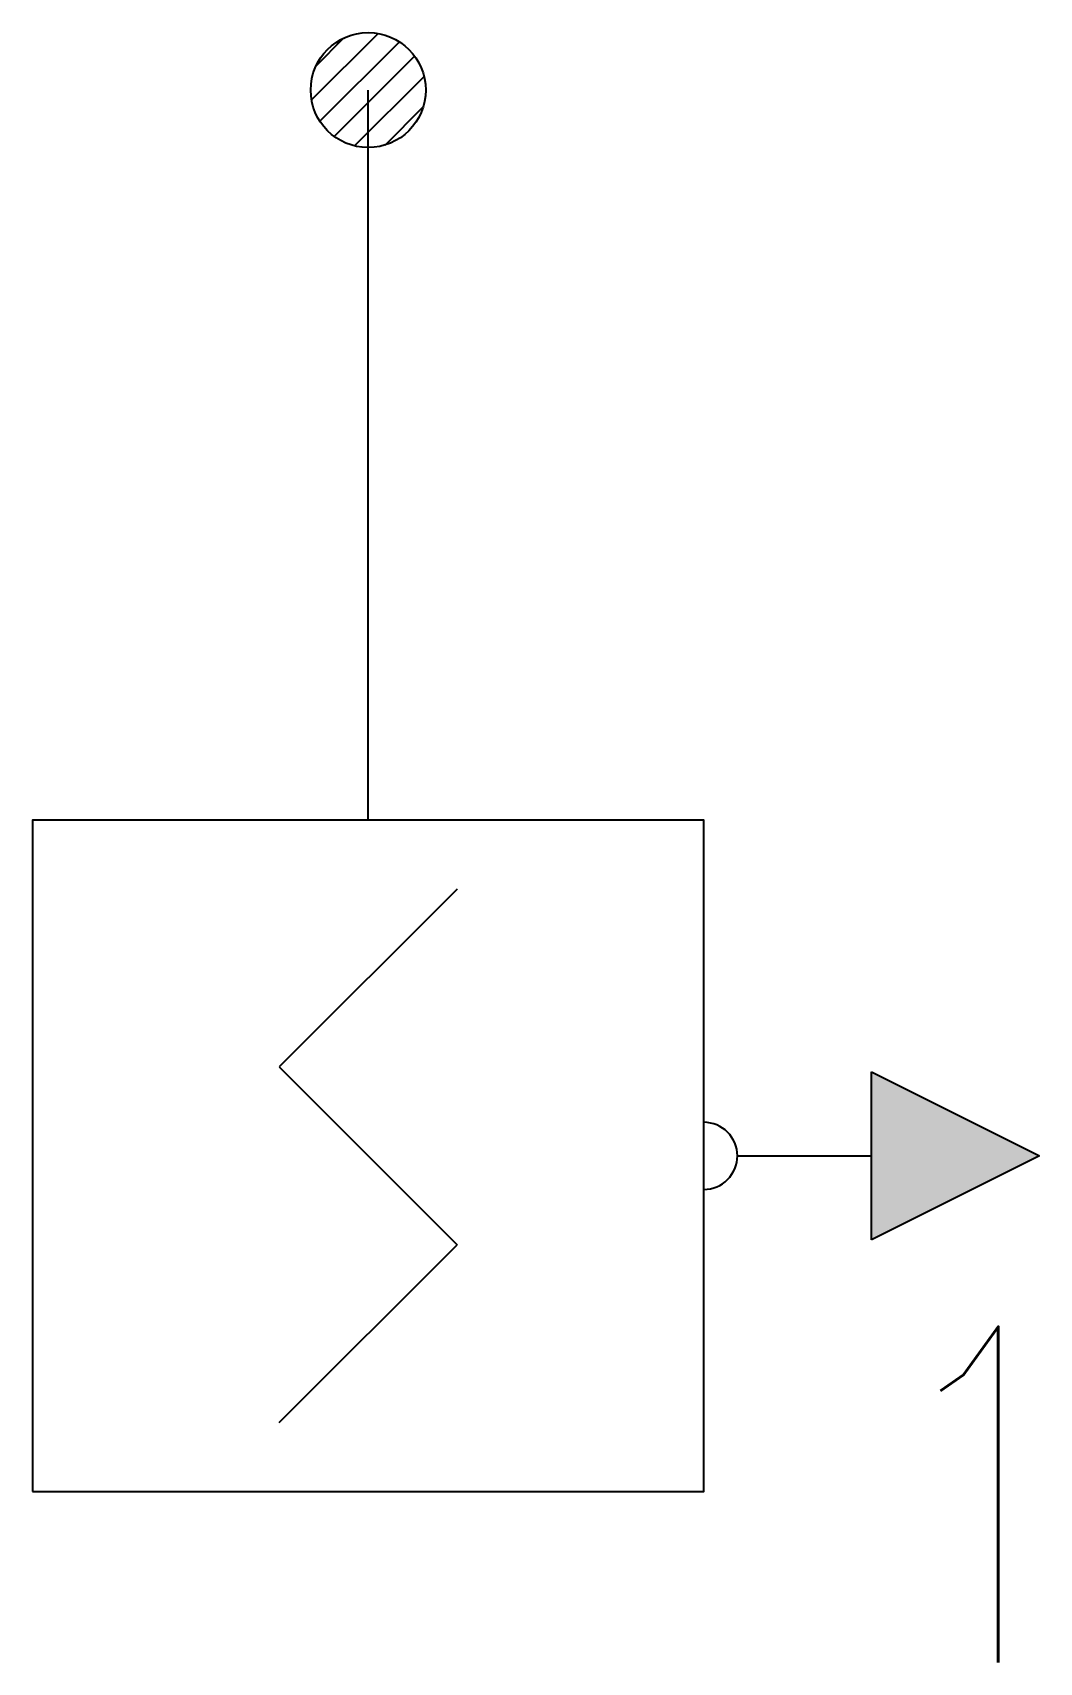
# Model space of a CAD drawing. Header units: millimetres. Extents: x 100 to 700, y 1043 to 2015.
import ezdxf

# ---------------------------------------------------------------- set-up
doc = ezdxf.new("R2010")
doc.units = ezdxf.units.MM
doc.header["$LTSCALE"] = 1000
doc.header["$PDMODE"] = 1
doc.header["$PDSIZE"] = 1
doc.layers.add('E-ANNO-TEXT', color=6, linetype='Continuous')
doc.layers.add('E-EQUIP', color=4, linetype='Continuous')
doc.styles.add('E-TEXT', font='romans.shx', dxfattribs={"width": 0.8, "bigfont": 'hztxt.shx'})

# ---------------------------------------------------------------- blocks, each defined once
blk = doc.blocks.new('FA-19-智能线型红外光束感烟探测器（发射端）')
blk.add_hatch(color=256).paths.add_polyline_path([(3, 2.5), (4, 2), (3, 1.5)])
at = {"color": 6}
for p, q in [((0.5299, 3.5896), (-0.5299, 2.5299)), ((-0.5299, 2.5299), (0.5299, 1.4701)), ((-0.5299, 0.4104), (0.5299, 1.4701))]:
    blk.add_line(p, q, dxfattribs=at)
for p, q in [((3, 1.5), (3, 2.5)), ((3, 2.5), (4, 2)), ((2.2, 2), (3, 2)), ((4, 2), (3, 1.5))]:
    blk.add_line(p, q)
blk.add_lwpolyline([(-2, 0), (2, 0), (2, 4), (-2, 4)], close=True)
blk.add_arc((2, 2), 0.2, 270, 90)
for p in [(0, 4), (-2, 2), (4, 2), (0, 0)]:
    blk.add_point(p)

msp = doc.modelspace()

# ---------------------------------------------------------------- hatches: boundary and pattern name
at = {"layer": 'E-ANNO-TEXT'}
h = msp.add_hatch(dxfattribs=at)
h.set_pattern_fill('ANSI31', color=11, scale=100, style=0)
h.set_pattern_definition([(45, (-381152.82, -218630.726), (-8.83883476, 8.83883476), [])])
h.paths.add_polyline_path([(334.26, 1980.45, 1), (265.74, 1980.45, 1)])

# ---------------------------------------------------------------- linework, layer by layer
at = {"layer": 'E-ANNO-TEXT', "color": 11}
msp.add_line((300, 1545.32), (300, 1980.45), dxfattribs=at)
msp.add_circle((300, 1980.45), 34.26, dxfattribs=at)

# ---------------------------------------------------------------- block references
at = {"layer": 'E-EQUIP', "xscale": 100, "yscale": 100, "zscale": 100}
msp.add_blockref('FA-19-智能线型红外光束感烟探测器（发射端）', (300, 1145.32), dxfattribs=at)

# ---------------------------------------------------------------- texts
at = {"layer": 'E-ANNO-TEXT', "color": 6, "style": 'E-TEXT', "width": 0.8}
msp.add_text('1', height=200, rotation=0, dxfattribs=at).set_placement((600, 1043.48))

doc.saveas('drawing.dxf')
